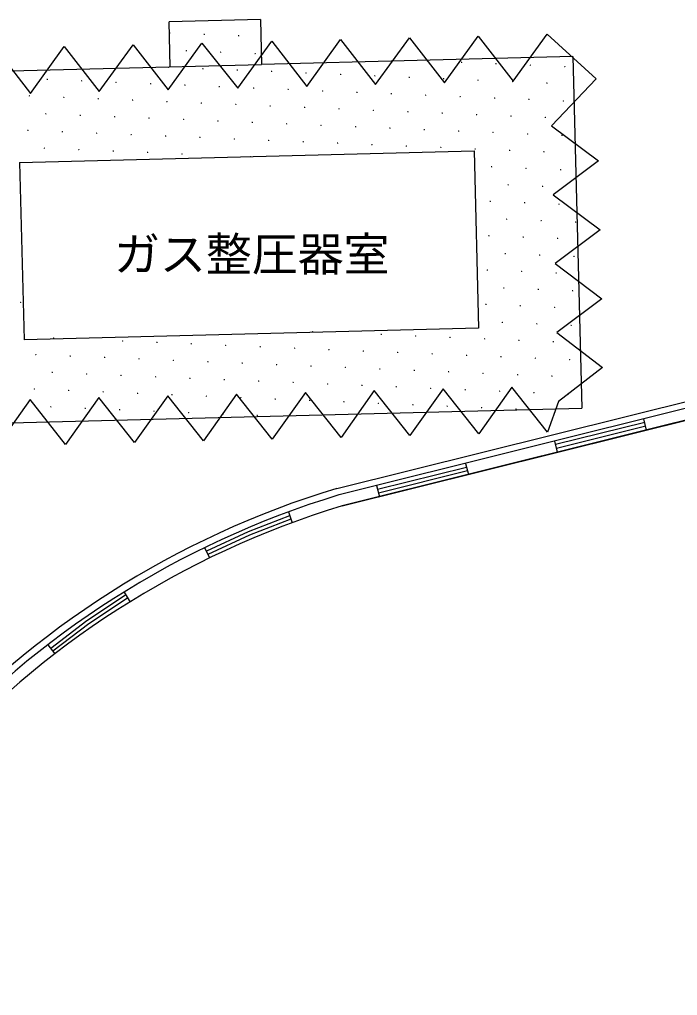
# Model space of a CAD drawing. Units: millimetres, scale not verified. Extents: x -100125 to 103927, y -69250 to 69250.
# Drawn here: x -36224 to -29059, y -17611 to -6980 of the extents above; entities that cross this region are included whole.
import ezdxf
from ezdxf.enums import TextEntityAlignment as Align

# ---------------------------------------------------------------- set-up
doc = ezdxf.new("R2010")
doc.units = ezdxf.units.MM
doc.header["$LTSCALE"] = 250
doc.layers.add('1-0_現況', color=2, linetype='Continuous')
doc.styles.add('ＭＳ ゴシック', font='')
doc.styles.get('ＭＳ ゴシック').set_extended_font_data('MS Gothic')

msp = doc.modelspace()

# ---------------------------------------------------------------- linework, layer by layer
at = {"layer": '1-0_現況'}
for p, q in [((-33599.7, -6979.5), (-34594.9, -7004.9)), ((-34582.4, -7495.4), (-34594.9, -7004.9)), ((-33599.7, -6979.5), (-33587.2, -7470)), ((-34585.4, -7125.9), (-34590.4, -7125.9)), ((-34587.9, -7123.4), (-34587.9, -7128.4)), ((-34210.7, -7141.5), (-34215.7, -7141.5)), ((-34213.2, -7139), (-34213.2, -7144)), ((-33836.1, -7157.2), (-33841.1, -7157.2)), ((-33838.6, -7154.7), (-33838.6, -7159.7)), ((-30478.4, -7140.5), (-29943.2, -7625)), ((-34405.9, -7321), (-34410.9, -7321)), ((-34408.4, -7318.5), (-34408.4, -7323.5)), ((-34033.7, -7334.2), (-34033.7, -7339.2)), ((-34031.2, -7336.7), (-34036.2, -7336.7)), ((-33656.5, -7352.3), (-33661.5, -7352.3)), ((-33659, -7349.8), (-33659, -7354.8)), ((-30199.4, -7383.4), (-33587.2, -7470)), ((-31783.2, -7430.6), (-31788.2, -7430.6)), ((-31785.7, -7428.1), (-31785.7, -7433.1)), ((-30199.4, -7383.4), (-30101.6, -11214.2)), ((-37984.9, -7582.4), (-33587.2, -7470)), ((-34601.1, -7500.6), (-34606.1, -7500.6)), ((-34603.6, -7498.1), (-34603.6, -7503.1)), ((-34226.4, -7516.2), (-34231.4, -7516.2)), ((-34228.9, -7513.7), (-34228.9, -7518.7)), ((-33851.7, -7531.9), (-33856.7, -7531.9)), ((-33854.2, -7529.4), (-33854.2, -7534.4)), ((-33477, -7547.5), (-33482, -7547.5)), ((-33479.5, -7545), (-33479.5, -7550)), ((-31408.5, -7446.2), (-31413.5, -7446.2)), ((-31411, -7443.7), (-31411, -7448.7)), ((-31033.8, -7461.9), (-31038.8, -7461.9)), ((-31036.3, -7459.4), (-31036.3, -7464.4)), ((-30659.2, -7477.5), (-30664.2, -7477.5)), ((-30661.7, -7475), (-30661.7, -7480)), ((-30284.5, -7493.2), (-30289.5, -7493.2)), ((-30287, -7490.7), (-30287, -7495.7)), ((-35920.2, -7633.1), (-35925.2, -7633.1)), ((-35922.7, -7630.6), (-35922.7, -7635.6)), ((-35545.6, -7648.8), (-35550.6, -7648.8)), ((-35548.1, -7646.3), (-35548.1, -7651.3)), ((-33102.4, -7563.2), (-33107.4, -7563.2)), ((-33104.9, -7560.7), (-33104.9, -7565.7)), ((-32727.7, -7578.8), (-32732.7, -7578.8)), ((-32730.2, -7576.3), (-32730.2, -7581.3)), ((-32353, -7594.4), (-32358, -7594.4)), ((-32355.5, -7591.9), (-32355.5, -7596.9)), ((-31978.3, -7610.1), (-31983.3, -7610.1)), ((-31980.8, -7607.6), (-31980.8, -7612.6)), ((-31603.7, -7625.7), (-31608.7, -7625.7)), ((-31606.2, -7623.2), (-31606.2, -7628.2)), ((-31229, -7641.4), (-31234, -7641.4)), ((-31231.5, -7638.9), (-31231.5, -7643.9)), ((-30856.8, -7654.5), (-30856.8, -7659.5)), ((-35170.9, -7664.4), (-35175.9, -7664.4)), ((-35173.4, -7661.9), (-35173.4, -7666.9)), ((-34796.2, -7680.1), (-34801.2, -7680.1)), ((-34798.7, -7677.6), (-34798.7, -7682.6)), ((-34421.5, -7695.7), (-34426.5, -7695.7)), ((-34424, -7693.2), (-34424, -7698.2)), ((-34046.9, -7711.4), (-34051.9, -7711.4)), ((-34049.4, -7708.9), (-34049.4, -7713.9)), ((-33672.2, -7727), (-33677.2, -7727)), ((-33674.7, -7724.5), (-33674.7, -7729.5)), ((-33297.5, -7742.7), (-33302.5, -7742.7)), ((-33300, -7740.2), (-33300, -7745.2)), ((-32922.8, -7758.3), (-32927.8, -7758.3)), ((-32925.3, -7755.8), (-32925.3, -7760.8)), ((-30854.3, -7657), (-30859.3, -7657)), ((-30479.6, -7672.7), (-30484.6, -7672.7)), ((-30482.1, -7670.2), (-30482.1, -7675.2)), ((-36115.4, -7812.6), (-36120.4, -7812.6)), ((-36117.9, -7810.1), (-36117.9, -7815.1)), ((-35740.7, -7828.3), (-35745.7, -7828.3)), ((-35743.2, -7825.8), (-35743.2, -7830.8)), ((-35366, -7843.9), (-35371, -7843.9)), ((-35368.5, -7841.4), (-35368.5, -7846.4)), ((-34991.4, -7859.6), (-34996.4, -7859.6)), ((-34993.9, -7857.1), (-34993.9, -7862.1)), ((-32548.2, -7774), (-32553.2, -7774)), ((-32550.7, -7771.5), (-32550.7, -7776.5)), ((-32173.5, -7789.6), (-32178.5, -7789.6)), ((-32176, -7787.1), (-32176, -7792.1)), ((-31798.8, -7805.3), (-31803.8, -7805.3)), ((-31801.3, -7802.8), (-31801.3, -7807.8)), ((-31424.2, -7820.9), (-31429.2, -7820.9)), ((-31426.7, -7818.4), (-31426.7, -7823.4)), ((-31049.5, -7836.6), (-31054.5, -7836.6)), ((-31052, -7834.1), (-31052, -7839.1)), ((-30674.8, -7852.2), (-30679.8, -7852.2)), ((-30677.3, -7849.7), (-30677.3, -7854.7)), ((-30302.6, -7865.4), (-30302.6, -7870.4)), ((-34616.7, -7875.2), (-34621.7, -7875.2)), ((-34619.2, -7872.7), (-34619.2, -7877.7)), ((-34242, -7890.9), (-34247, -7890.9)), ((-34244.5, -7888.4), (-34244.5, -7893.4)), ((-33867.4, -7906.5), (-33872.4, -7906.5)), ((-33869.9, -7904), (-33869.9, -7909)), ((-33492.7, -7922.2), (-33497.7, -7922.2)), ((-33495.2, -7919.7), (-33495.2, -7924.7)), ((-33118, -7937.8), (-33123, -7937.8)), ((-33120.5, -7935.3), (-33120.5, -7940.3)), ((-32743.3, -7953.5), (-32748.3, -7953.5)), ((-32745.8, -7951), (-32745.8, -7956)), ((-32368.7, -7969.1), (-32373.7, -7969.1)), ((-32371.2, -7966.6), (-32371.2, -7971.6)), ((-30300.1, -7867.9), (-30305.1, -7867.9)), ((-35935.9, -8007.8), (-35940.9, -8007.8)), ((-35938.4, -8005.3), (-35938.4, -8010.3)), ((-35561.2, -8023.4), (-35566.2, -8023.4)), ((-35563.7, -8020.9), (-35563.7, -8025.9)), ((-35186.5, -8039.1), (-35191.5, -8039.1)), ((-35189, -8036.6), (-35189, -8041.6)), ((-34811.9, -8054.7), (-34816.9, -8054.7)), ((-34814.4, -8052.2), (-34814.4, -8057.2)), ((-34437.2, -8070.4), (-34442.2, -8070.4)), ((-34439.7, -8067.9), (-34439.7, -8072.9)), ((-31994, -7984.8), (-31999, -7984.8)), ((-31996.5, -7982.3), (-31996.5, -7987.3)), ((-31619.3, -8000.4), (-31624.3, -8000.4)), ((-31621.8, -7997.9), (-31621.8, -8002.9)), ((-31244.6, -8016.1), (-31249.6, -8016.1)), ((-31247.1, -8013.6), (-31247.1, -8018.6)), ((-30870, -8031.7), (-30875, -8031.7)), ((-30872.5, -8029.2), (-30872.5, -8034.2)), ((-30495.3, -8047.4), (-30500.3, -8047.4)), ((-30497.8, -8044.9), (-30497.8, -8049.9)), ((-36133.5, -8184.8), (-36133.5, -8189.8)), ((-34062.5, -8086), (-34067.5, -8086)), ((-34065, -8083.5), (-34065, -8088.5)), ((-33687.8, -8101.7), (-33692.8, -8101.7)), ((-33690.3, -8099.2), (-33690.3, -8104.2)), ((-33313.2, -8117.3), (-33318.2, -8117.3)), ((-33315.7, -8114.8), (-33315.7, -8119.8)), ((-32938.5, -8133), (-32943.5, -8133)), ((-32941, -8130.5), (-32941, -8135.5)), ((-32563.8, -8148.6), (-32568.8, -8148.6)), ((-32566.3, -8146.1), (-32566.3, -8151.1)), ((-32189.1, -8164.3), (-32194.1, -8164.3)), ((-32191.6, -8161.8), (-32191.6, -8166.8)), ((-31814.5, -8179.9), (-31819.5, -8179.9)), ((-31817, -8177.4), (-31817, -8182.4)), ((-36131, -8187.3), (-36136, -8187.3)), ((-35756.4, -8203), (-35761.4, -8203)), ((-35758.9, -8200.5), (-35758.9, -8205.5)), ((-35381.7, -8218.6), (-35386.7, -8218.6)), ((-35384.2, -8216.1), (-35384.2, -8221.1)), ((-35007, -8234.3), (-35012, -8234.3)), ((-35009.5, -8231.8), (-35009.5, -8236.8)), ((-34632.4, -8249.9), (-34637.4, -8249.9)), ((-34634.9, -8247.4), (-34634.9, -8252.4)), ((-34257.7, -8265.6), (-34262.7, -8265.6)), ((-34260.2, -8263.1), (-34260.2, -8268.1)), ((-33883, -8281.2), (-33888, -8281.2)), ((-33885.5, -8278.7), (-33885.5, -8283.7)), ((-31439.8, -8195.6), (-31444.8, -8195.6)), ((-31442.3, -8193.1), (-31442.3, -8198.1)), ((-31065.1, -8211.2), (-31070.1, -8211.2)), ((-31067.6, -8208.7), (-31067.6, -8213.7)), ((-30690.5, -8226.9), (-30695.5, -8226.9)), ((-30693, -8224.4), (-30693, -8229.4)), ((-30315.8, -8242.5), (-30320.8, -8242.5)), ((-30318.3, -8240), (-30318.3, -8245)), ((-35951.5, -8382.5), (-35956.5, -8382.5)), ((-35954, -8380), (-35954, -8385)), ((-35576.9, -8398.1), (-35581.9, -8398.1)), ((-35579.4, -8395.6), (-35579.4, -8400.6)), ((-33508.3, -8296.8), (-33513.3, -8296.8)), ((-33510.8, -8294.3), (-33510.8, -8299.3)), ((-33133.7, -8312.5), (-33138.7, -8312.5)), ((-33136.2, -8310), (-33136.2, -8315)), ((-32759, -8328.1), (-32764, -8328.1)), ((-32761.5, -8325.6), (-32761.5, -8330.6)), ((-32384.3, -8343.8), (-32389.3, -8343.8)), ((-32386.8, -8341.3), (-32386.8, -8346.3)), ((-32009.6, -8359.4), (-32014.6, -8359.4)), ((-32012.1, -8356.9), (-32012.1, -8361.9)), ((-31635, -8375.1), (-31640, -8375.1)), ((-31637.5, -8372.6), (-31637.5, -8377.6)), ((-31260.3, -8390.7), (-31265.3, -8390.7)), ((-31262.8, -8388.2), (-31262.8, -8393.2)), ((-35202.2, -8413.8), (-35207.2, -8413.8)), ((-35204.7, -8411.3), (-35204.7, -8416.3)), ((-34827.5, -8429.4), (-34832.5, -8429.4)), ((-34830, -8426.9), (-34830, -8431.9)), ((-34452.8, -8445.1), (-34457.8, -8445.1)), ((-34455.3, -8442.6), (-34455.3, -8447.6)), ((-33703.5, -8476.4), (-33708.5, -8476.4)), ((-33706, -8473.9), (-33706, -8478.9)), ((-30885.6, -8406.4), (-30890.6, -8406.4)), ((-30888.1, -8403.9), (-30888.1, -8408.9)), ((-30510.9, -8422), (-30515.9, -8422)), ((-30513.4, -8419.5), (-30513.4, -8424.5)), ((-36223.2, -8537.7), (-36173.9, -10469)), ((-31080.8, -8585.9), (-31085.8, -8585.9)), ((-31083.3, -8583.4), (-31083.3, -8588.4)), ((-30706.1, -8601.6), (-30711.1, -8601.6)), ((-30708.6, -8599.1), (-30708.6, -8604.1)), ((-30331.4, -8617.2), (-30336.4, -8617.2)), ((-30333.9, -8614.7), (-30333.9, -8619.7)), ((-30901.3, -8781.1), (-30906.3, -8781.1)), ((-30903.8, -8778.6), (-30903.8, -8783.6)), ((-30526.6, -8796.7), (-30531.6, -8796.7)), ((-30529.1, -8794.2), (-30529.1, -8799.2)), ((-31096.4, -8960.6), (-31101.4, -8960.6)), ((-31098.9, -8958.1), (-31098.9, -8963.1)), ((-30721.8, -8976.2), (-30726.8, -8976.2)), ((-30724.3, -8973.7), (-30724.3, -8978.7)), ((-30347.1, -8991.9), (-30352.1, -8991.9)), ((-30349.6, -8989.4), (-30349.6, -8994.4)), ((-30916.9, -9155.7), (-30921.9, -9155.7)), ((-30919.4, -9153.2), (-30919.4, -9158.2)), ((-30542.2, -9171.4), (-30547.2, -9171.4)), ((-30544.7, -9168.9), (-30544.7, -9173.9)), ((-30167.6, -9187), (-30172.6, -9187)), ((-30170.1, -9184.5), (-30170.1, -9189.5)), ((-31112.1, -9335.3), (-31117.1, -9335.3)), ((-31114.6, -9332.8), (-31114.6, -9337.8)), ((-30737.4, -9350.9), (-30742.4, -9350.9)), ((-30739.9, -9348.4), (-30739.9, -9353.4)), ((-30362.7, -9366.5), (-30367.7, -9366.5)), ((-30365.2, -9364), (-30365.2, -9369)), ((-30932.6, -9530.4), (-30937.6, -9530.4)), ((-30935.1, -9527.9), (-30935.1, -9532.9)), ((-30557.9, -9546.1), (-30562.9, -9546.1)), ((-30560.4, -9543.6), (-30560.4, -9548.6)), ((-30183.2, -9561.7), (-30188.2, -9561.7)), ((-30185.7, -9559.2), (-30185.7, -9564.2)), ((-36193.6, -9686), (-36198.6, -9686)), ((-36196.1, -9683.5), (-36196.1, -9688.5)), ((-31127.7, -9709.9), (-31132.7, -9709.9)), ((-31130.2, -9707.4), (-31130.2, -9712.4)), ((-30753.1, -9725.6), (-30758.1, -9725.6)), ((-30755.6, -9723.1), (-30755.6, -9728.1)), ((-30378.4, -9741.2), (-30383.4, -9741.2)), ((-30380.9, -9738.7), (-30380.9, -9743.7)), ((-30948.2, -9905.1), (-30953.2, -9905.1)), ((-30950.7, -9902.6), (-30950.7, -9907.6)), ((-30573.5, -9920.7), (-30578.5, -9920.7)), ((-30576, -9918.2), (-30576, -9923.2)), ((-30198.9, -9936.4), (-30203.9, -9936.4)), ((-30201.4, -9933.9), (-30201.4, -9938.9)), ((-36209.3, -10060.7), (-36214.3, -10060.7)), ((-36211.8, -10058.2), (-36211.8, -10063.2)), ((-31143.4, -10084.6), (-31148.4, -10084.6)), ((-31145.9, -10082.1), (-31145.9, -10087.1)), ((-30771.2, -10097.7), (-30771.2, -10102.7)), ((-30768.7, -10100.2), (-30773.7, -10100.2)), ((-30394, -10115.9), (-30399, -10115.9)), ((-30396.5, -10113.4), (-30396.5, -10118.4)), ((-30963.9, -10279.8), (-30968.9, -10279.8)), ((-30966.4, -10277.3), (-30966.4, -10282.3)), ((-30589.2, -10295.4), (-30594.2, -10295.4)), ((-30591.7, -10292.9), (-30591.7, -10297.9)), ((-30214.5, -10311.1), (-30219.5, -10311.1)), ((-30217, -10308.6), (-30217, -10313.6)), ((-33032.4, -10381), (-33037.4, -10381)), ((-33034.9, -10378.5), (-33034.9, -10383.5)), ((-32283, -10412.3), (-32288, -10412.3)), ((-32285.5, -10409.8), (-32285.5, -10414.8)), ((-35850.3, -10451), (-35855.3, -10451)), ((-35852.8, -10448.5), (-35852.8, -10453.5)), ((-35100.9, -10482.3), (-35105.9, -10482.3)), ((-35103.4, -10479.8), (-35103.4, -10484.8)), ((-34726.2, -10497.9), (-34731.2, -10497.9)), ((-34728.7, -10495.4), (-34728.7, -10500.4)), ((-34351.6, -10513.6), (-34356.6, -10513.6)), ((-34354.1, -10511.1), (-34354.1, -10516.1)), ((-31908.4, -10428), (-31913.4, -10428)), ((-31910.9, -10425.5), (-31910.9, -10430.5)), ((-31533.7, -10443.6), (-31538.7, -10443.6)), ((-31536.2, -10441.1), (-31536.2, -10446.1)), ((-31159, -10459.3), (-31164, -10459.3)), ((-31161.5, -10456.8), (-31161.5, -10461.8)), ((-30784.3, -10474.9), (-30789.3, -10474.9)), ((-30786.8, -10472.4), (-30786.8, -10477.4)), ((-30409.7, -10490.6), (-30414.7, -10490.6)), ((-30412.2, -10488.1), (-30412.2, -10493.1)), ((-36045.4, -10630.5), (-36050.4, -10630.5)), ((-36047.9, -10628), (-36047.9, -10633)), ((-33976.9, -10529.2), (-33981.9, -10529.2)), ((-33979.4, -10526.7), (-33979.4, -10531.7)), ((-33602.2, -10544.9), (-33607.2, -10544.9)), ((-33604.7, -10542.4), (-33604.7, -10547.4)), ((-33227.6, -10560.5), (-33232.6, -10560.5)), ((-33230.1, -10558), (-33230.1, -10563)), ((-32852.9, -10576.2), (-32857.9, -10576.2)), ((-32855.4, -10573.7), (-32855.4, -10578.7)), ((-32767.7, -12087.3), (-26889.8, -10626)), ((-32478.2, -10591.8), (-32483.2, -10591.8)), ((-32480.7, -10589.3), (-32480.7, -10594.3)), ((-32103.5, -10607.5), (-32108.5, -10607.5)), ((-32106, -10605), (-32106, -10610)), ((-31728.9, -10623.1), (-31733.9, -10623.1)), ((-31731.4, -10620.6), (-31731.4, -10625.6)), ((-35670.8, -10646.2), (-35675.8, -10646.2)), ((-35673.3, -10643.7), (-35673.3, -10648.7)), ((-35296.1, -10661.8), (-35301.1, -10661.8)), ((-35298.6, -10659.3), (-35298.6, -10664.3)), ((-34921.4, -10677.5), (-34926.4, -10677.5)), ((-34923.9, -10675), (-34923.9, -10680)), ((-34546.7, -10693.1), (-34551.7, -10693.1)), ((-34549.2, -10690.6), (-34549.2, -10695.6)), ((-34172.1, -10708.8), (-34177.1, -10708.8)), ((-34174.6, -10706.3), (-34174.6, -10711.3)), ((-33797.4, -10724.4), (-33802.4, -10724.4)), ((-33799.9, -10721.9), (-33799.9, -10726.9)), ((-33425.2, -10737.5), (-33425.2, -10742.5)), ((-26923.5, -10705.4), (-32743, -12158.1)), ((-31354.2, -10638.8), (-31359.2, -10638.8)), ((-31356.7, -10636.3), (-31356.7, -10641.3)), ((-30979.5, -10654.4), (-30984.5, -10654.4)), ((-30982, -10651.9), (-30982, -10656.9)), ((-30604.8, -10670.1), (-30609.8, -10670.1)), ((-30607.3, -10667.6), (-30607.3, -10672.6)), ((-30230.2, -10685.7), (-30235.2, -10685.7)), ((-30232.7, -10683.2), (-30232.7, -10688.2)), ((-35865.9, -10825.7), (-35870.9, -10825.7)), ((-35868.4, -10823.2), (-35868.4, -10828.2)), ((-35491.2, -10841.3), (-35496.2, -10841.3)), ((-35493.7, -10838.8), (-35493.7, -10843.8)), ((-33422.7, -10740), (-33427.7, -10740)), ((-33048, -10755.7), (-33053, -10755.7)), ((-33050.5, -10753.2), (-33050.5, -10758.2)), ((-32709.7, -12278.7), (-26901.1, -10828.6)), ((-32673.4, -10771.3), (-32678.4, -10771.3)), ((-32675.9, -10768.8), (-32675.9, -10773.8)), ((-32298.7, -10787), (-32303.7, -10787)), ((-32301.2, -10784.5), (-32301.2, -10789.5)), ((-31924, -10802.6), (-31929, -10802.6)), ((-31926.5, -10800.1), (-31926.5, -10805.1)), ((-31549.3, -10818.3), (-31554.3, -10818.3)), ((-31551.8, -10815.8), (-31551.8, -10820.8)), ((-31174.7, -10833.9), (-31179.7, -10833.9)), ((-31177.2, -10831.4), (-31177.2, -10836.4)), ((-35116.6, -10857), (-35121.6, -10857)), ((-35119.1, -10854.5), (-35119.1, -10859.5)), ((-34741.9, -10872.6), (-34746.9, -10872.6)), ((-34744.4, -10870.1), (-34744.4, -10875.1)), ((-34367.2, -10888.3), (-34372.2, -10888.3)), ((-34369.7, -10885.8), (-34369.7, -10890.8)), ((-33992.5, -10903.9), (-33997.5, -10903.9)), ((-33995, -10901.4), (-33995, -10906.4)), ((-33617.9, -10919.6), (-33622.9, -10919.6)), ((-33620.4, -10917.1), (-33620.4, -10922.1)), ((-33243.2, -10935.2), (-33248.2, -10935.2)), ((-33245.7, -10932.7), (-33245.7, -10937.7)), ((-32871, -10948.4), (-32871, -10953.4)), ((-30800, -10849.6), (-30805, -10849.6)), ((-30802.5, -10847.1), (-30802.5, -10852.1)), ((-30425.3, -10865.2), (-30430.3, -10865.2)), ((-30427.8, -10862.7), (-30427.8, -10867.7)), ((-36061.1, -11005.2), (-36066.1, -11005.2)), ((-36063.6, -11002.7), (-36063.6, -11007.7)), ((-35686.4, -11020.8), (-35691.4, -11020.8)), ((-35688.9, -11018.3), (-35688.9, -11023.3)), ((-35311.7, -11036.5), (-35316.7, -11036.5)), ((-35314.2, -11034), (-35314.2, -11039)), ((-34937.1, -11052.1), (-34942.1, -11052.1)), ((-34939.6, -11049.6), (-34939.6, -11054.6)), ((-32868.5, -10950.9), (-32873.5, -10950.9)), ((-32493.9, -10966.5), (-32498.9, -10966.5)), ((-32496.4, -10964), (-32496.4, -10969)), ((-32119.2, -10982.2), (-32124.2, -10982.2)), ((-32121.7, -10979.7), (-32121.7, -10984.7)), ((-31744.5, -10997.8), (-31749.5, -10997.8)), ((-31747, -10995.3), (-31747, -11000.3)), ((-31369.8, -11013.5), (-31374.8, -11013.5)), ((-31372.3, -11011), (-31372.3, -11016)), ((-30995.2, -11029.1), (-31000.2, -11029.1)), ((-30997.7, -11026.6), (-30997.7, -11031.6)), ((-30620.5, -11044.8), (-30625.5, -11044.8)), ((-30623, -11042.3), (-30623, -11047.3)), ((-34562.4, -11067.8), (-34567.4, -11067.8)), ((-34564.9, -11065.3), (-34564.9, -11070.3)), ((-34187.7, -11083.4), (-34192.7, -11083.4)), ((-34190.2, -11080.9), (-34190.2, -11085.9)), ((-33813, -11099.1), (-33818, -11099.1)), ((-33815.5, -11096.6), (-33815.5, -11101.6)), ((-33438.4, -11114.7), (-33443.4, -11114.7)), ((-33440.9, -11112.2), (-33440.9, -11117.2)), ((-33063.7, -11130.4), (-33068.7, -11130.4)), ((-33066.2, -11127.9), (-33066.2, -11132.9)), ((-32689, -11146), (-32694, -11146)), ((-32691.5, -11143.5), (-32691.5, -11148.5)), ((-32314.3, -11161.7), (-32319.3, -11161.7)), ((-32316.8, -11159.2), (-32316.8, -11164.2)), ((-30245.8, -11060.4), (-30250.8, -11060.4)), ((-30248.3, -11057.9), (-30248.3, -11062.9)), ((-38145.2, -11419.7), (-30101.6, -11214.2)), ((-35881.6, -11200.3), (-35886.6, -11200.3)), ((-35884.1, -11197.8), (-35884.1, -11202.8)), ((-35506.9, -11216), (-35511.9, -11216)), ((-35509.4, -11213.5), (-35509.4, -11218.5)), ((-35132.2, -11231.6), (-35137.2, -11231.6)), ((-35134.7, -11229.1), (-35134.7, -11234.1)), ((-34757.5, -11247.3), (-34762.5, -11247.3)), ((-34760, -11244.8), (-34760, -11249.8)), ((-34382.9, -11262.9), (-34387.9, -11262.9)), ((-34385.4, -11260.4), (-34385.4, -11265.4)), ((-31939.7, -11177.3), (-31944.7, -11177.3)), ((-31942.2, -11174.8), (-31942.2, -11179.8)), ((-31565, -11193), (-31570, -11193)), ((-31567.5, -11190.5), (-31567.5, -11195.5)), ((-31190.3, -11208.6), (-31195.3, -11208.6)), ((-31192.8, -11206.1), (-31192.8, -11211.1)), ((-30815.6, -11224.3), (-30820.6, -11224.3)), ((-30818.1, -11221.8), (-30818.1, -11226.8)), ((-34008.2, -11278.6), (-34013.2, -11278.6)), ((-34010.7, -11276.1), (-34010.7, -11281.1)), ((-33633.5, -11294.2), (-33638.5, -11294.2)), ((-33636, -11291.7), (-33636, -11296.7)), ((-29415.7, -11367.7), (-30385.9, -11609.9)), ((-29394.9, -11451.2), (-29425.1, -11329.9)), ((-29404.9, -11410.9), (-30375.1, -11653.1)), ((-30365.1, -11693.4), (-30395.4, -11572.1)), ((-31354.7, -11858), (-32324.9, -12100.2)), ((-31345, -11896.8), (-32315.2, -12139)), ((-31365.6, -11814.3), (-31335.3, -11935.6)), ((-32335.8, -12056.5), (-32305.5, -12177.8)), ((-33294.9, -12343.2), (-33253.8, -12461.2)), ((-34208.2, -12732.7), (-34153.7, -12845.3)), ((-35085.9, -13216.8), (-35018.6, -13325.9)), ((-35915, -13790.5), (-35838.8, -13889.5))]:
    msp.add_line(p, q, dxfattribs=at)
for points in [[(-37977.3, -7332.1), (-37605.4, -7822.7), (-37236.5, -7313.1), (-36855.6, -7803.6), (-36486.7, -7294), (-36105.8, -7784.4), (-35736.9, -7274.8), (-35356, -7765.3), (-34987.1, -7255.7), (-34606.1, -7746.1), (-34237.2, -7236.5), (-33846.6, -7726.7), (-33477.7, -7217.1), (-33096.8, -7707.5), (-32727.9, -7198), (-32347, -7688.4), (-31978, -7178.8), (-31597.2, -7669.2), (-31228.2, -7159.6), (-30847.3, -7650.1), (-30478.4, -7140.5)], [(-29943.2, -7625), (-30430.3, -8137.3), (-29920.3, -8520.2), (-30411.1, -8887.7), (-29901.1, -9270.6), (-30391.9, -9638.1), (-29882, -10021), (-30372.7, -10388.5), (-29876.7, -10771.2), (-30353.6, -11138.9), (-30472.3, -11473.7), (-30860.7, -10983.5), (-31222.1, -11492.9), (-31610.5, -11002.7), (-31971.8, -11512), (-32360.2, -11021.8), (-32721.6, -11531.2), (-33110, -11041), (-33471.3, -11550.4), (-33859.7, -11060.1), (-34222.2, -11569.5), (-34609.7, -11079.3), (-34972, -11588.7), (-35359.5, -11098.4), (-35721.7, -11607.9), (-36109.3, -11117.6), (-36471.5, -11627)], [(-36223.2, -8537.7), (-31273.5, -8411.2), (-31224.2, -10342.6), (-36173.9, -10469)], [(-25881.6, -10710.6), (-26901.1, -10828.6), (-32709.7, -12278.7)], [(-33282.2, -12386.4), (-33735.3, -12558.8), (-34188.6, -12769.8)], [(-33268, -12423.8), (-33719.7, -12595.7), (-34171.8, -12806.1)], [(-35069.7, -13249.9), (-35491.4, -13531), (-35884.7, -13829.9)], [(-35047.5, -13283.2), (-35468.2, -13563.6), (-35860.3, -13861.6)]]:
    msp.add_lwpolyline(points, dxfattribs=at)
for radius, start, end in [(9971.4, 106.86417, 168.88467), (9896.4, 106.86418, 169.02253), (9771.4, 106.86415, 169.64935)]:
    msp.add_arc((-29875, -21629.8), radius, start, end, dxfattribs=at)

# ---------------------------------------------------------------- texts
at = {"layer": '1-0_現況', "color": 7, "style": 'ＭＳ ゴシック'}
msp.add_text('ガス整圧器室', height=366.6, dxfattribs=at).set_placement((-35194.7, -9828.9), align=Align.BOTTOM_LEFT)

doc.saveas('drawing.dxf')
